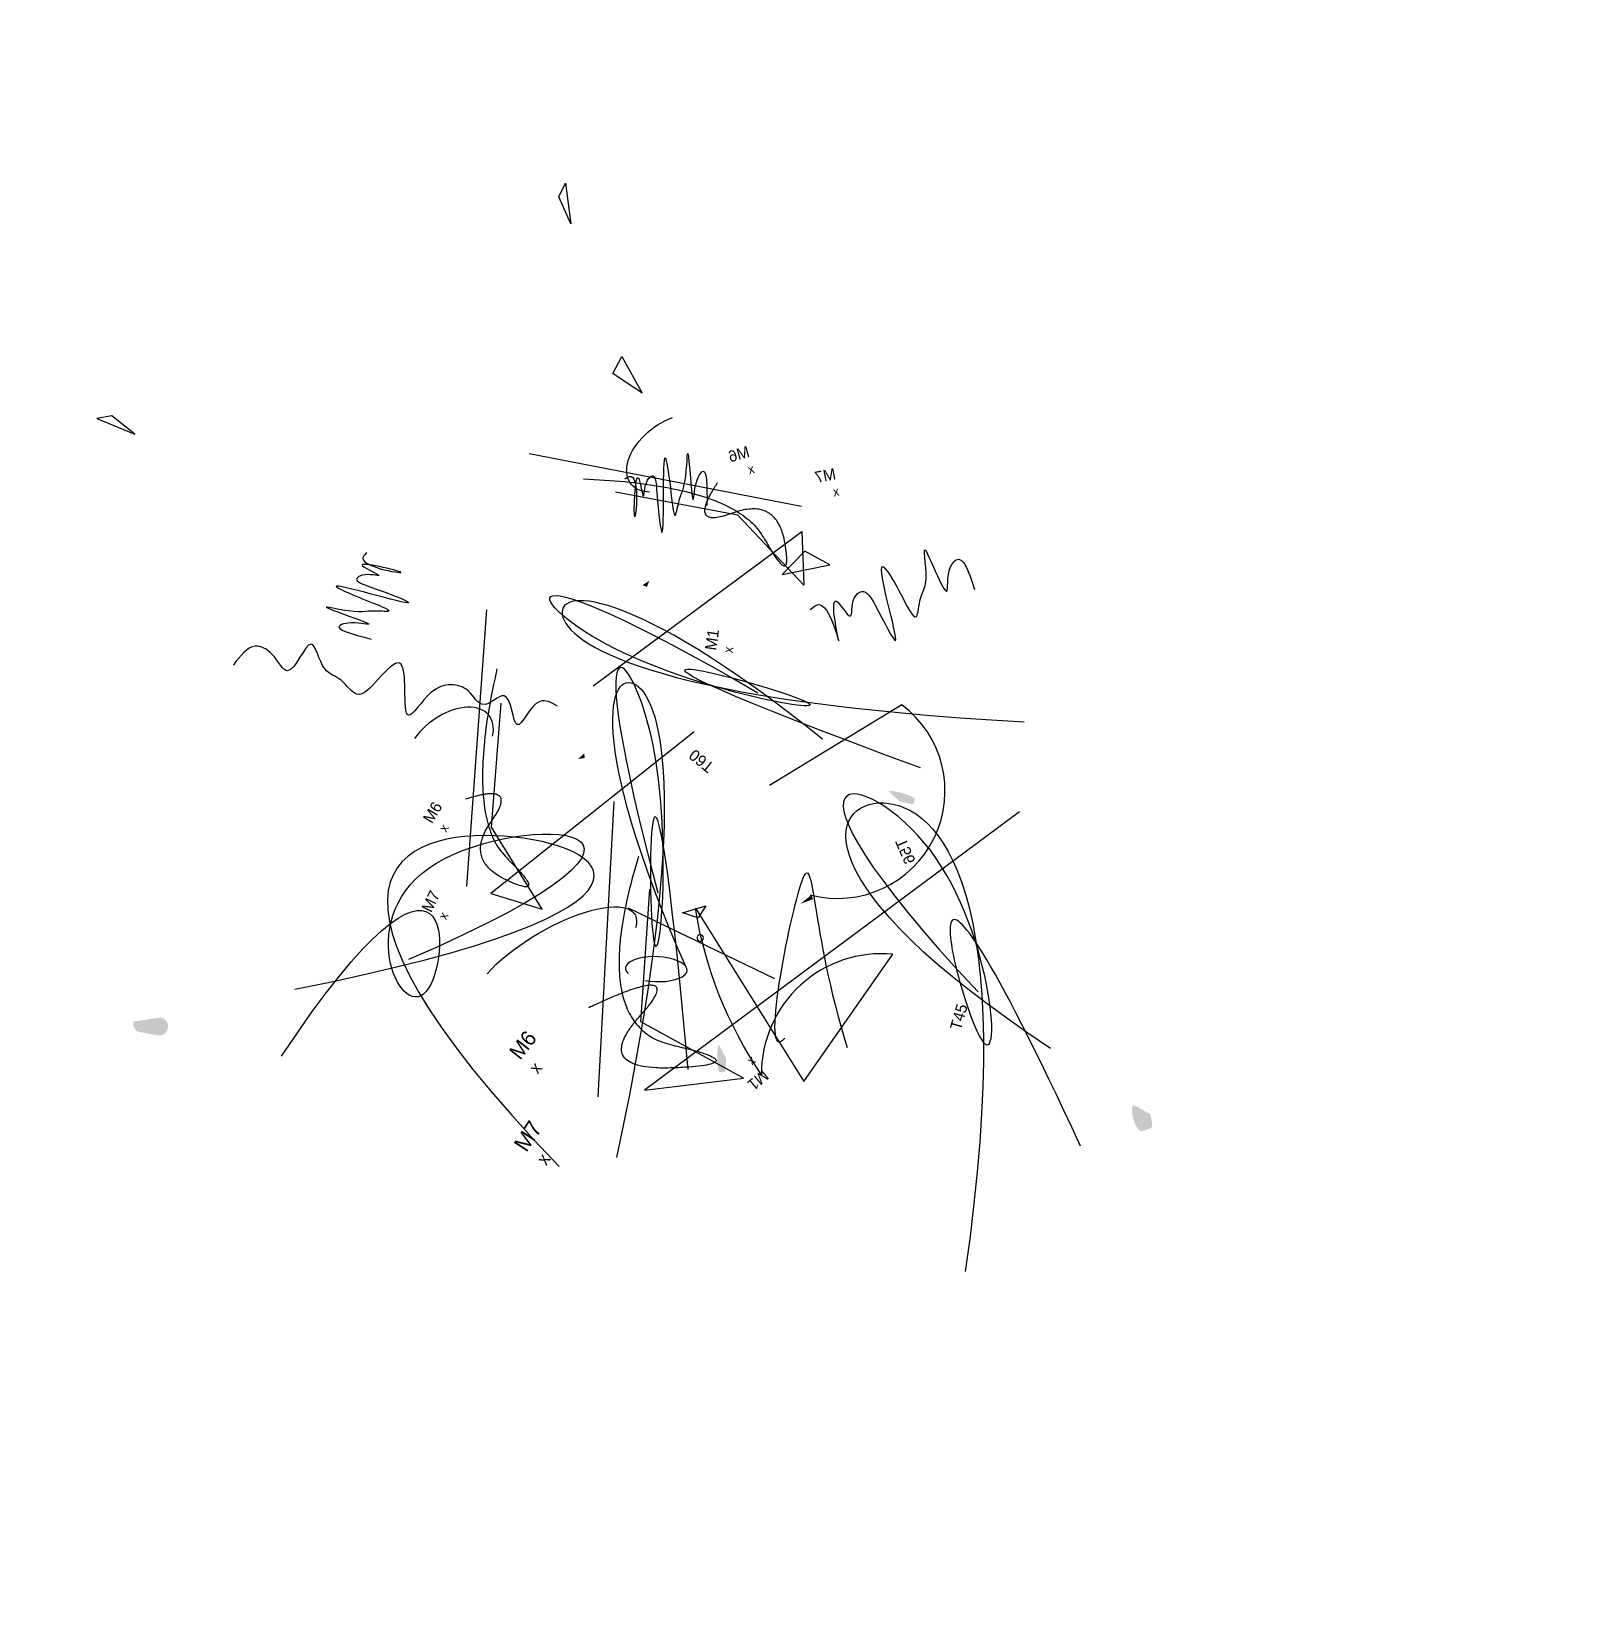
# Model space of a CAD drawing. Header units: millimetres. Extents: x -178 to 164, y -168 to 179.
import ezdxf

# ---------------------------------------------------------------- set-up
doc = ezdxf.new("R2010")
doc.units = ezdxf.units.MM

# ---------------------------------------------------------------- blocks, each defined once
blk = doc.blocks.new('B0', base_point=(-3.247, 2.947))
at = {"extrusion": (0, 0, -1)}
h = blk.add_hatch(color=7, dxfattribs=at)
edge = h.paths.add_edge_path()
edge.add_line((-38.885, -16.514), (-36.885, -16.514))
edge.add_arc((-36.885, -15.514), 1, -90, 90, ccw=False)
edge.add_ellipse((-38.885, -15.514), major_axis=(0, 1), ratio=0.87546, start_angle=90, end_angle=270)
blk.add_polyline3d([(-26.613, 48.105, 0), (-23.613, 49.105, 2), (-21.613, 46.105, -1)], close=True)
blk.add_spline([(0.1, 27.282), (2.1, 27.45), (4.1, 24.461), (6.1, 27.317), (8.1, 25.966), (10.1, 27.139), (12.1, 27.453), (14.1, 26.2), (16.1, 23.282), (18.1, 28.761), (20.1, 26.584), (22.1, 24.536), (24.1, 25.72), (26.1, 26.639), (28.1, 29.043), (30.1, 25.668), (32.1, 27.144), (34.1, 27.676), (36.1, 25.205)], degree=3)
for points in [[(22.997, -16.278), (9.241, 15.913), (3.482, -20.903), (25.59, 11.228), (-21.596, 18.784), (11.147, -3.233)], [(22.899, -8.75), (-19.68, 8.272), (3.109, 18.541), (26.516, 3.015), (-9.373, -22.645)]]:
    blk.add_open_spline(points, degree=3)
blk = doc.blocks.new('B1', base_point=(2.33, -3.62))
blk.add_hatch(color=7).paths.add_polyline_path([(0.1, 4.95), (1.6, 4.95), (1.6, 5.95)])
blk.add_line((-15.28, 40.41), (-28.26, -19.45, 1.16))
blk.add_lwpolyline([(26.31, 7.24), (-23.16, -21.72), (-12.46, -26.75), (-20.92, -7.28), (-14.93, 19.54, -1.173032)], format="xyb")
blk.add_ellipse((-27.62, 11.75), major_axis=(-9.66, -5.42), ratio=0.61086, start_param=-3.775603, end_param=5.190696)
blk.add_open_spline([(-14.84, 27.17), (-26.69, -4), (-10.36, -25.07), (-28.1, -13.61), (-13.33, 1.84), (-25.77, -0.34)], degree=2)
at = {"xscale": 0.5, "yscale": 3, "rotation": 352.99395343025805}
blk.add_blockref('B0', (8.51, -7.52), dxfattribs=at)
at = {"char_height": 2.5, "attachment_point": 1}
for s, insert, rotation in [('M6\\P{\\H2;x}', (-35.81, -3.19), 50.8265), ('M7\\P{\\H2;x}', (-38.87, -22.78), 55.7955)]:
    blk.add_mtext(s, dxfattribs=dict(at, insert=insert, rotation=rotation))
blk = doc.blocks.new('B2', base_point=(3.49, 2.47))
blk.add_lwpolyline([(28.44, 19.09, -0.110025), (16.99, -18.75), (22.05, 26.05), (-10.82, 16.32, 0.445173)], format="xyb", close=True)
blk.add_lwpolyline([(28.59, -28.06), (12.99, 4.26)])
blk.add_polyline3d([(14.86, -17.72, 0), (17.86, -16.72, 2), (19.86, -19.72, -1)], close=True)
at = {"extrusion": (0.01, 0.005, 1)}
blk.add_arc((20.26, -12.96), 0.705, -51.2298, 296.2658, dxfattribs=at)
blk.add_open_spline([(19.41, 15.99), (27.81, 17.66), (-24.33, -26.8), (0.05, 0.62), (9.86, 26.15)], degree=3)
at = {"xscale": 2, "rotation": 161.85603289489578}
blk.add_blockref('B1', (-3.3, 4.43), dxfattribs=at)
blk.add_text('T45', height=2.5, rotation=215.4367).set_placement((-12, 38.89))
at = {"insert": (27.39, 20.79), "char_height": 2.5, "attachment_point": 1, "rotation": 1.533}
blk.add_mtext('M1\\P{\\H2;x}', dxfattribs=at)

msp = doc.modelspace()

# ---------------------------------------------------------------- linework, layer by layer
msp.add_lwpolyline([(-6.33, -12.11, 0.823863), (13.86, 29.87), (-15.32, 12.06)], format="xyb")
msp.add_ellipse((-40.33, -28.5), major_axis=(-6.81, 0.25), ratio=0.40445, start_param=-5.074269, end_param=6.729551)

# ---------------------------------------------------------------- block references
at = {"extrusion": (0.01, 0.005, 1), "rotation": 218.45232476093113}
msp.add_blockref('B2', (-7.92, -23.27), dxfattribs=at)
at = {"xscale": -1, "yscale": -1, "rotation": 188.1184089333735}
msp.add_blockref('B1', (-54.19, 9.73), dxfattribs=at)
at = {"extrusion": (0, 0, -1), "rotation": 293.22020578574234}
msp.add_blockref('B1', (34.85, 51.83), dxfattribs=at)
at = {"extrusion": (0, 0, -1), "xscale": 2, "yscale": 2, "rotation": 10.534059853071284}
msp.add_blockref('B0', (64.47, -19.51), dxfattribs=at)

# ---------------------------------------------------------------- texts
msp.add_text('T60', height=2.5, rotation=141.1844).set_placement((-27.34, 16.6))
at = {"extrusion": (0, 0, -1)}
msp.add_text('T56', height=2.5, rotation=246.327, dxfattribs=at).set_placement((-14.64, 0.67))
at = {"insert": (-29.62, 42.13), "char_height": 2.5, "attachment_point": 1, "rotation": 81.4302}
msp.add_mtext('M1\\P{\\H2;x}', dxfattribs=at)

doc.saveas('drawing.dxf')
